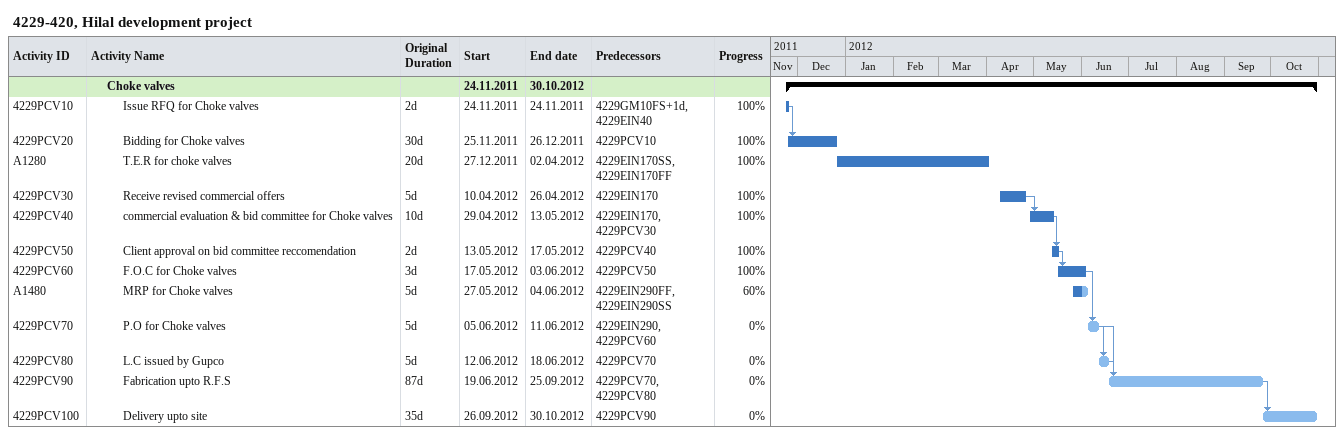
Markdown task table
4229-420, Hilal development project

| ID | Level | Task | Original duration | Start | Finish | Predecessors | % complete |
|---|---|---|---|---|---|---|---|
|  | 2 | **Choke valves** |  | 2011-11-24 | 2012-10-30 |  |  |
| 4229PCV10 | 3 | Issue RFQ for Choke valves | 2d | 2011-11-24 | 2011-11-24 | 4229GM10FS+1d, 4229EIN40 | 100 |
| 4229PCV20 | 3 | Bidding for Choke valves | 30d | 2011-11-25 | 2011-12-26 | 4229PCV10 | 100 |
| A1280 | 3 | T.E.R for choke valves | 20d | 2011-12-27 | 2012-04-02 | 4229EIN170SS, 4229EIN170FF | 100 |
| 4229PCV30 | 3 | Receive revised commercial offers | 5d | 2012-04-10 | 2012-04-26 | 4229EIN170 | 100 |
| 4229PCV40 | 3 | commercial evaluation & bid committee for Choke valves | 10d | 2012-04-29 | 2012-05-13 | 4229EIN170, 4229PCV30 | 100 |
| 4229PCV50 | 3 | Client approval on bid committee reccomendation | 2d | 2012-05-13 | 2012-05-17 | 4229PCV40 | 100 |
| 4229PCV60 | 3 | F.O.C for Choke valves | 3d | 2012-05-17 | 2012-06-03 | 4229PCV50 | 100 |
| A1480 | 3 | MRP for Choke valves | 5d | 2012-05-27 | 2012-06-04 | 4229EIN290FF, 4229EIN290SS | 60 |
| 4229PCV70 | 3 | P.O for Choke valves | 5d | 2012-06-05 | 2012-06-11 | 4229EIN290, 4229PCV60 | 0 |
| 4229PCV80 | 3 | L.C issued by Gupco | 5d | 2012-06-12 | 2012-06-18 | 4229PCV70 | 0 |
| 4229PCV90 | 3 | Fabrication upto R.F.S | 87d | 2012-06-19 | 2012-09-25 | 4229PCV70, 4229PCV80 | 0 |
| 4229PCV100 | 3 | Delivery upto site | 35d | 2012-09-26 | 2012-10-30 | 4229PCV90 | 0 |
